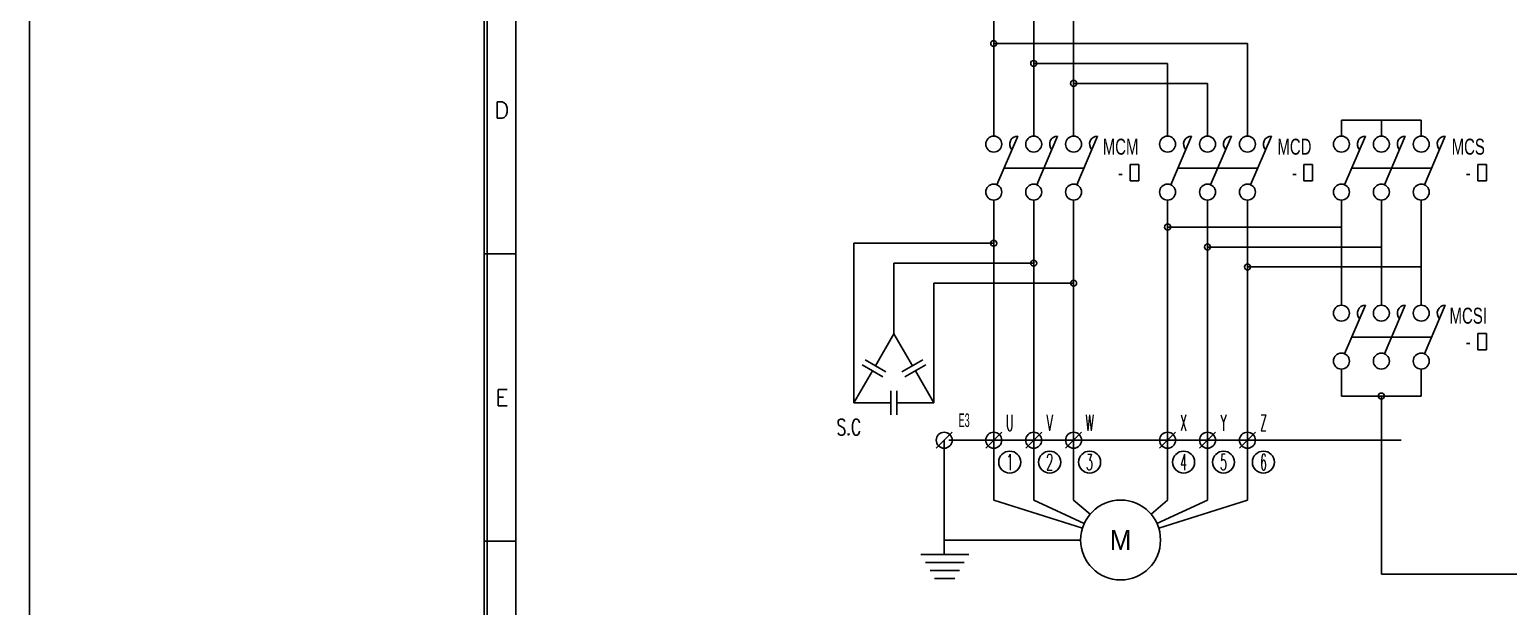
# Model space of a CAD drawing. Header units: millimetres. Extents: x 107 to 2900, y 85 to 3996.
# Drawn here: x 1879.8 to 2213.1, y 971.8 to 1101.9 of the extents above; entities that cross this region are included whole.
import ezdxf
from ezdxf.enums import TextEntityAlignment as Align
from ezdxf.lldxf.tags import DXFTag

# ---------------------------------------------------------------- set-up
doc = ezdxf.new("R2010")
doc.units = ezdxf.units.MM
for name, color, linetype in [('1', 1, 'CENTER'), ('2', 7, 'Continuous'), ('20', 2, 'Continuous'), ('30', 3, 'Continuous'), ('4', 133, 'Continuous'), ('7', 7, 'Continuous'), ('70', 7, 'Continuous'), ('LL', 7, 'Continuous'), ('RED', 1, 'Continuous')]:
    doc.layers.add(name, color=color, linetype=linetype)
doc.styles.add('ghs', font='NGULIM.TTF')
doc.styles.add('ROMANS', font='ROMANS.shx', dxfattribs={"width": 0.7})
doc.styles.add('SIMPLEX', font='SIMPLEX')
doc.styles.add('엑스포', font='gulim.ttc')
tags = doc.linetypes.add('CENTER', pattern=[2, 1.25, -0.25, 0.25, -0.25]).pattern_tags.tags
tags[10:11] = [DXFTag(74, 4), DXFTag(75, 0), DXFTag(340, '0'), DXFTag(46, 1.0), DXFTag(50, 0.0), DXFTag(44, 0.0), DXFTag(45, 0.0)]
tags[8:9] = [DXFTag(74, 4), DXFTag(75, 0), DXFTag(340, '0'), DXFTag(46, 1.0), DXFTag(50, 0.0), DXFTag(44, 0.0), DXFTag(45, 0.0)]
tags[6:7] = [DXFTag(74, 4), DXFTag(75, 0), DXFTag(340, '0'), DXFTag(46, 1.0), DXFTag(50, 0.0), DXFTag(44, 0.0), DXFTag(45, 0.0)]
tags[4:5] = [DXFTag(74, 4), DXFTag(75, 0), DXFTag(340, '0'), DXFTag(46, 1.0), DXFTag(50, 0.0), DXFTag(44, 0.0), DXFTag(45, 0.0)]
tags = doc.linetypes.add('HIDDEN', pattern=[0.375, 0.25, -0.125]).pattern_tags.tags
tags[6:7] = [DXFTag(74, 4), DXFTag(75, 0), DXFTag(340, '0'), DXFTag(46, 1.0), DXFTag(50, 0.0), DXFTag(44, 0.0), DXFTag(45, 0.0)]
tags[4:5] = [DXFTag(74, 4), DXFTag(75, 0), DXFTag(340, '0'), DXFTag(46, 1.0), DXFTag(50, 0.0), DXFTag(44, 0.0), DXFTag(45, 0.0)]

msp = doc.modelspace()

# ---------------------------------------------------------------- linework, layer by layer
at = {"color": 7}
for p, q in [((2175.442, 1081.422), (2193.442, 1081.422)), ((2175.442, 1019.237), (2193.442, 1019.237)), ((2097.097, 995.791), (2117.099, 989.494)), ((2117.505, 990.549), (2106.097, 995.791)), ((2118.826, 992.621), (2115.097, 995.791)), ((2132.54, 992.621), (2136.27, 995.791)), ((2133.861, 990.549), (2145.27, 995.791)), ((2154.27, 995.791), (2134.268, 989.494))]:
    msp.add_line(p, q, dxfattribs=at)
at = {"color": 7, "linetype": 'Continuous'}
for p, q in [((2102.497, 1077.829), (2097.806, 1066.883)), ((2111.497, 1077.829), (2106.806, 1066.883)), ((2120.497, 1077.829), (2115.806, 1066.883)), ((2141.67, 1077.829), (2136.979, 1066.883)), ((2150.67, 1077.829), (2145.979, 1066.883)), ((2159.67, 1077.829), (2154.979, 1066.883)), ((2180.842, 1077.829), (2176.152, 1066.883)), ((2189.842, 1077.829), (2185.152, 1066.883)), ((2198.842, 1077.829), (2194.152, 1066.883)), ((2129.758, 1071.414), (2127.803, 1071.414)), ((2127.803, 1071.414), (2127.803, 1067.764)), ((2129.758, 1067.764), (2129.758, 1071.414)), ((2168.931, 1071.414), (2166.976, 1071.414)), ((2166.976, 1071.414), (2166.976, 1067.764)), ((2168.931, 1067.764), (2168.931, 1071.414)), ((2208.104, 1071.414), (2206.149, 1071.414)), ((2206.149, 1071.414), (2206.149, 1067.764)), ((2208.104, 1067.764), (2208.104, 1071.414)), ((2127.803, 1067.764), (2129.758, 1067.764)), ((2166.976, 1067.764), (2168.931, 1067.764)), ((2206.149, 1067.764), (2208.104, 1067.764)), ((2180.842, 1039.73), (2176.152, 1028.785)), ((2189.842, 1039.73), (2185.152, 1028.785)), ((2198.842, 1039.73), (2194.152, 1028.785)), ((2074.597, 1033.284), (2070.434, 1026.074)), ((2078.759, 1026.074), (2074.597, 1033.284)), ((2208.104, 1033.316), (2206.149, 1033.316)), ((2206.149, 1033.316), (2206.149, 1029.665)), ((2208.104, 1029.665), (2208.104, 1033.316)), ((2072.773, 1024.724), (2068.096, 1027.424)), ((2076.421, 1024.724), (2081.098, 1027.424)), ((2206.149, 1029.665), (2208.104, 1029.665)), ((2069.759, 1024.905), (2065.597, 1017.695)), ((2072.098, 1023.555), (2067.421, 1026.255)), ((2077.096, 1023.555), (2081.773, 1026.255)), ((2083.597, 1017.695), (2079.434, 1024.905)), ((2073.922, 1014.995), (2073.922, 1020.395)), ((2075.272, 1014.995), (2075.272, 1020.395)), ((2065.597, 1017.695), (2073.922, 1017.695)), ((2075.272, 1017.695), (2083.597, 1017.695)), ((2080.664, 983.546), (2091.464, 983.546))]:
    msp.add_line(p, q, dxfattribs=at)
at = {"color": 7, "linetype": 'HIDDEN'}
for p, q in [((2099.411, 1070.629), (2117.411, 1070.629)), ((2138.584, 1070.629), (2156.584, 1070.629)), ((2177.757, 1070.629), (2195.757, 1070.629)), ((2177.757, 1032.53), (2195.757, 1032.53))]:
    msp.add_line(p, q, dxfattribs=at)
at = {"color": 1}
for p, q in [((2184.442, 1019.237), (2184.442, 979.058)), ((2184.442, 979.058), (2317.241, 979.058))]:
    msp.add_line(p, q, dxfattribs=at)
at = {"color": 1, "linetype": 'Continuous'}
for p, q in [((2084.13, 1007.491), (2087.73, 1011.091)), ((2095.297, 1007.491), (2098.897, 1011.091)), ((2104.297, 1007.491), (2107.897, 1011.091)), ((2113.297, 1007.491), (2116.897, 1011.091)), ((2134.47, 1007.491), (2138.07, 1011.091)), ((2143.47, 1007.491), (2147.07, 1011.091)), ((2152.47, 1007.491), (2156.07, 1011.091)), ((2081.704, 981.746), (2090.425, 981.746)), ((2082.743, 979.946), (2089.386, 979.946)), ((2083.782, 978.146), (2088.347, 978.146))]:
    msp.add_line(p, q, dxfattribs=at)
at = {"color": 13, "linetype": 'Continuous'}
for p, q in [((2095.297, 1007.491), (2098.897, 1011.091)), ((2104.297, 1007.491), (2107.897, 1011.091)), ((2113.297, 1007.491), (2116.897, 1011.091)), ((2134.47, 1007.491), (2138.07, 1011.091)), ((2143.47, 1007.491), (2147.07, 1011.091)), ((2152.47, 1007.491), (2156.07, 1011.091))]:
    msp.add_line(p, q, dxfattribs=at)
at = {"color": 3, "linetype": 'CENTER'}
msp.add_line((2086.972, 1009.291), (2188.882, 1009.291), dxfattribs=at)
msp.add_lwpolyline([(1879.826, 3363.289), (2900.497, 3363.289), (2900.497, 85.223), (1879.826, 85.223)], close=True)
at = {"color": 7, "linetype": 'Continuous'}
for centre in [(2097.097, 1076.029), (2106.097, 1076.029), (2115.097, 1076.029), (2136.27, 1076.029), (2145.27, 1076.029), (2154.27, 1076.029), (2175.442, 1076.029), (2184.442, 1076.029), (2193.442, 1076.029), (2097.097, 1065.229), (2106.097, 1065.229), (2115.097, 1065.229), (2136.27, 1065.229), (2145.27, 1065.229), (2154.27, 1065.229), (2175.442, 1065.229), (2184.442, 1065.229), (2193.442, 1065.229), (2175.442, 1037.93), (2184.442, 1037.93), (2193.442, 1037.93), (2175.442, 1027.13), (2184.442, 1027.13), (2193.442, 1027.13)]:
    msp.add_circle(centre, 1.8, dxfattribs=at)
at = {"color": 1, "linetype": 'Continuous'}
for centre in [(2085.93, 1009.291), (2097.097, 1009.291), (2106.097, 1009.291), (2115.097, 1009.291), (2136.27, 1009.291), (2145.27, 1009.291), (2154.27, 1009.291)]:
    msp.add_circle(centre, 1.8, dxfattribs=at)
at = {"color": 13, "linetype": 'Continuous'}
for centre in [(2097.097, 1009.291), (2106.097, 1009.291), (2115.097, 1009.291), (2136.27, 1009.291), (2145.27, 1009.291), (2154.27, 1009.291)]:
    msp.add_circle(centre, 1.8, dxfattribs=at)
at = {"color": 2}
for centre in [(2100.697, 1004.349), (2109.697, 1004.349), (2118.697, 1004.349), (2139.87, 1004.349), (2148.87, 1004.349), (2157.87, 1004.349)]:
    msp.add_circle(centre, 2.481, dxfattribs=at)
at = {"color": 7, "linetype": 'Continuous'}
for centre in [(2102.497, 1076.029), (2111.497, 1076.029), (2120.497, 1076.029), (2141.67, 1076.029), (2150.67, 1076.029), (2159.67, 1076.029), (2180.842, 1076.029), (2189.842, 1076.029), (2198.842, 1076.029), (2180.842, 1037.93), (2189.842, 1037.93), (2198.842, 1037.93)]:
    msp.add_arc(centre, 1.8, 90, 223.60282, dxfattribs=at)
at = {"layer": '1', "color": 7, "linetype": 'Continuous'}
for p, q in [((2097.097, 1148.701), (2097.097, 1077.829)), ((2106.097, 1148.701), (2106.097, 1077.829)), ((2115.097, 1148.701), (2115.097, 1077.829)), ((2097.097, 1098.718), (2154.27, 1098.718)), ((2154.27, 1098.718), (2154.27, 1077.829)), ((2106.097, 1094.218), (2136.27, 1094.218)), ((2136.27, 1094.218), (2136.27, 1077.829)), ((2115.097, 1089.718), (2145.27, 1089.718)), ((2145.27, 1089.718), (2145.27, 1077.829)), ((2175.442, 1081.422), (2175.442, 1077.829)), ((2184.442, 1081.422), (2184.442, 1077.829)), ((2193.442, 1081.422), (2193.442, 1077.829)), ((2097.097, 1063.429), (2097.097, 1009.291)), ((2106.097, 1063.429), (2106.097, 1009.291)), ((2115.097, 1063.429), (2115.097, 1009.291)), ((2136.27, 1063.429), (2136.27, 995.791)), ((2145.27, 1063.429), (2145.27, 995.791)), ((2154.27, 1063.429), (2154.27, 995.791)), ((2175.442, 1063.429), (2175.442, 1039.73)), ((2184.442, 1063.429), (2184.442, 1039.73)), ((2193.442, 1063.429), (2193.442, 1039.73)), ((2136.27, 1057.335), (2175.442, 1057.335)), ((2145.27, 1052.835), (2184.442, 1052.835)), ((2154.27, 1048.335), (2193.442, 1048.335)), ((2175.442, 1025.33), (2175.442, 1019.237)), ((2193.442, 1025.33), (2193.442, 1019.237)), ((2097.097, 1009.291), (2097.097, 995.791)), ((2106.097, 1009.291), (2106.097, 995.791)), ((2115.097, 1009.291), (2115.097, 995.791))]:
    msp.add_line(p, q, dxfattribs=at)
at = {"layer": '2', "color": 7, "linetype": 'Continuous'}
msp.add_circle((2125.683, 986.791), 9, dxfattribs=at)
at = {"layer": '20', "color": 7}
msp.add_line((1989.386, 787.783), (1989.386, 1303.375), dxfattribs=at)
at = {"layer": '30', "color": 7}
for p, q in [((1982.258, 1051.303), (1989.386, 1051.303)), ((1982.258, 986.503), (1989.386, 986.503))]:
    msp.add_line(p, q, dxfattribs=at)
at = {"layer": '70', "color": 7}
for points in [[(2803.058, 727.303), (1982.258, 727.303), (1982.258, 1310.503), (2803.058, 1310.503)], [(2802.41, 727.951), (1982.906, 727.951), (1982.906, 1309.855), (2802.41, 1309.855)]]:
    msp.add_lwpolyline(points, close=True, dxfattribs=at)
at = {"layer": 'LL', "color": 75}
for p, q in [((2065.597, 1053.695), (2097.097, 1053.695)), ((2065.597, 1017.695), (2065.597, 1053.695)), ((2074.597, 1033.284), (2074.597, 1049.195)), ((2074.597, 1049.195), (2106.097, 1049.195)), ((2083.597, 1044.695), (2115.097, 1044.695)), ((2083.597, 1017.695), (2083.597, 1044.695))]:
    msp.add_line(p, q, dxfattribs=at)
at = {"layer": 'LL', "color": 7}
for centre, start, end in [((2097.097, 1098.718), 0, 180), ((2097.097, 1098.718), 180, 0), ((2106.097, 1094.218), 0, 180), ((2106.097, 1094.218), 180, 0), ((2115.097, 1089.718), 0, 180), ((2115.097, 1089.718), 180, 0), ((2136.27, 1057.335), 0, 180), ((2136.27, 1057.335), 180, 0), ((2097.097, 1053.695), 0, 180), ((2097.097, 1053.695), 180, 0), ((2145.27, 1052.835), 0, 180), ((2106.097, 1049.195), 0, 180), ((2145.27, 1052.835), 180, 0), ((2106.097, 1049.195), 180, 0), ((2154.27, 1048.335), 0, 180), ((2154.27, 1048.335), 180, 0), ((2115.097, 1044.695), 0, 180), ((2115.097, 1044.695), 180, 0), ((2184.442, 1019.237), 0, 180), ((2184.442, 1019.237), 180, 0)]:
    msp.add_arc(centre, 0.675, start, end, dxfattribs=at)
at = {"layer": 'RED', "color": 7, "linetype": 'Continuous'}
for p, q in [((2085.93, 1009.291), (2085.93, 983.546)), ((2085.93, 986.791), (2116.683, 986.791))]:
    msp.add_line(p, q, dxfattribs=at)

# ---------------------------------------------------------------- texts
at = {"layer": '30', "color": 7, "style": 'SIMPLEX'}
for s, p in [('D', (1986.254, 1083.703)), ('E', (1986.254, 1018.903))]:
    msp.add_text(s, height=3.672, dxfattribs=at).set_placement(p, align=Align.MIDDLE)
at = {"layer": '4', "color": 7, "linetype": 'Continuous', "style": 'ghs', "width": 0.5}
msp.add_text('E3', height=3.06, dxfattribs=at).set_placement((2090.43, 1013.791), align=Align.MIDDLE)
at = {"layer": '7', "color": 2, "linetype": 'Continuous', "style": 'ghs', "width": 0.7}
for s, p in [('MCM', (2125.679, 1075.459)), ('MCD', (2164.852, 1075.459)), ('MCS', (2204.025, 1075.459)), ('-', (2125.679, 1069.589)), ('-', (2164.852, 1069.589)), ('-', (2204.025, 1069.589)), ('MCSI', (2204.025, 1037.36)), ('-', (2204.025, 1031.49))]:
    msp.add_text(s, height=3.6, dxfattribs=at).set_placement(p, align=Align.MIDDLE)
at = {"layer": '7', "color": 7, "linetype": 'Continuous', "style": '엑스포'}
msp.add_text('M', height=4.5, dxfattribs=at).set_placement((2125.683, 986.791), align=Align.MIDDLE)
at = {"layer": 'LL', "color": 2, "style": 'ROMANS', "width": 0.7}
msp.add_text('S.C', height=3.6, dxfattribs=at).set_placement((2061.685, 1010.439))
at = {"layer": 'LL', "color": 7, "style": 'ROMANS', "width": 0.5}
for s, p in [('U', (2100.697, 1013.216)), ('V', (2109.697, 1013.216)), ('W', (2118.697, 1013.216)), ('X', (2139.87, 1013.216)), ('Y', (2148.87, 1013.216)), ('Z', (2157.87, 1013.216)), ('1', (2100.697, 1004.349)), ('2', (2109.697, 1004.349)), ('3', (2118.697, 1004.349)), ('4', (2139.87, 1004.349)), ('5', (2148.87, 1004.349)), ('6', (2157.87, 1004.349))]:
    msp.add_text(s, height=3.6, dxfattribs=at).set_placement(p, align=Align.MIDDLE)

doc.saveas('drawing.dxf')
